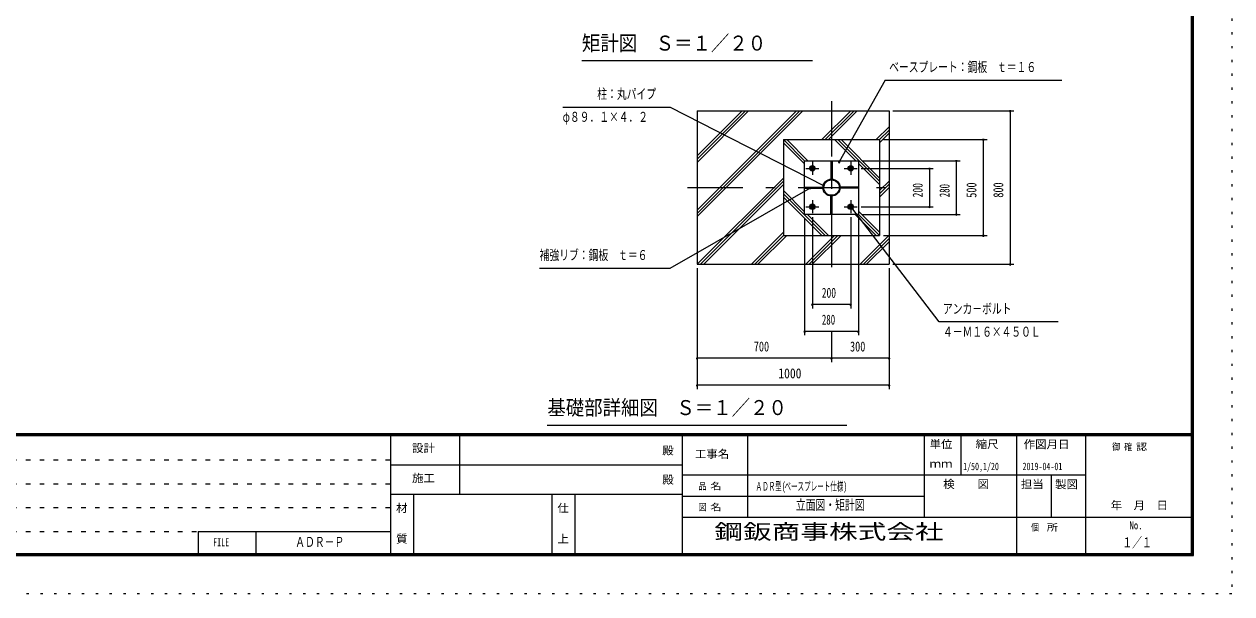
# Model space of a CAD drawing. Units: millimetres, scale not verified, with parts at other scales. Extents: x -25340 to 25345, y -10500 to 10500.
# Drawn here: x 9622 to 25345, y -10500 to -3075 of the extents above; entities that cross this region are included whole.
import ezdxf
from ezdxf.enums import TextEntityAlignment as Align

# ---------------------------------------------------------------- set-up
doc = ezdxf.new("R2010")
doc.units = ezdxf.units.MM
doc.header["$LTSCALE"] = 60
for name, pattern in [('USER1', [3, 1, -2]), ('USER3', [24, 12, -5, 2, -5]), ('USER4', [3, 0.5, -2.5])]:
    doc.linetypes.add(name, pattern=pattern)
doc.layers.add('0-1_0-F', color=7, linetype='Continuous')
doc.layers.add('0-E_2-5DIM', color=7, linetype='Continuous')
for name, color, linetype, lineweight in [('0-6_2-02BOLD', 7, 'Continuous', 18), ('0-8_2-22CENTER', 3, 'USER3', 18), ('0-9_2-42THIN', 4, 'Continuous', 18), ('0-A_2-52DIM', 3, 'Continuous', 18), ('0-B_2-62HATCH', 2, 'Continuous', 18), ('0-C_F-F', 5, 'Continuous', 18), ('0-D_F-E_J_ADD', 5, 'USER4', 18)]:
    doc.layers.add(name, color=color, linetype=linetype, lineweight=lineweight)
doc.styles.add('ＭＳ ゴシック', font='')
doc.styles.get('ＭＳ ゴシック').set_extended_font_data('MS Gothic')

msp = doc.modelspace()

# ---------------------------------------------------------------- linework, layer by layer
at = {"layer": '0-6_2-02BOLD'}
for p, q in [((18383.12, -4205.07), (20883.12, -4205.07)), ((20883.12, -4205.07), (20883.12, -6205.07)), ((19508.12, -4580.07), (19508.12, -5830.07)), ((19783.12, -5555.07), (19783.12, -4855.07)), ((19783.12, -4855.07), (20483.12, -4855.07)), ((20125.62, -4856.19), (20140.62, -4856.19)), ((20140.62, -4856.19), (20140.62, -5093.69)), ((20483.12, -4855.07), (20483.12, -5555.07)), ((19870.85, -4933.82), (19895.4, -4933.82)), ((19895.4, -4933.82), (19907.66, -4955.07)), ((19907.66, -4955.07), (19895.4, -4976.32)), ((20370.85, -4933.82), (20395.39, -4933.82)), ((20395.39, -4933.82), (20407.66, -4955.07)), ((20407.66, -4955.07), (20395.39, -4976.32)), ((20125.62, -5043.69), (20140.62, -5043.69)), ((19784.25, -5197.57), (20021.75, -5197.57)), ((19784.25, -5212.57), (19784.25, -5197.57)), ((19971.75, -5212.57), (19971.75, -5197.57)), ((20140.62, -5316.44), (20125.62, -5316.44)), ((20140.62, -5553.94), (20140.62, -5316.44)), ((20482, -5212.57), (20244.5, -5212.57)), ((20294.5, -5197.57), (20294.5, -5212.57)), ((20482, -5197.57), (20482, -5212.57)), ((19870.85, -5433.82), (19858.59, -5455.07)), ((19858.59, -5455.07), (19870.85, -5476.32)), ((19870.85, -5433.82), (19895.4, -5433.82)), ((19870.85, -5476.32), (19895.4, -5476.32)), ((20140.62, -5366.44), (20125.62, -5366.44)), ((20370.85, -5433.82), (20395.39, -5433.82)), ((20395.39, -5433.82), (20407.66, -5455.07)), ((20407.66, -5455.07), (20395.39, -5476.32)), ((20483.12, -5555.07), (19783.12, -5555.07)), ((19508.12, -5830.07), (20758.12, -5830.07))]:
    msp.add_line(p, q, dxfattribs=at)
for points in [[(18383.12, -4205.07), (18383.12, -6205.07), (20883.12, -6205.07)], [(19508.12, -4580.07), (20758.12, -4580.07), (20758.12, -5830.07)], [(20125.62, -4856.19), (20125.62, -5093.69), (20140.62, -5093.69)], [(19870.85, -4933.82), (19858.59, -4955.07), (19870.85, -4976.32), (19895.4, -4976.32)], [(20370.85, -4933.82), (20358.58, -4955.07), (20370.85, -4976.32), (20395.39, -4976.32)], [(19784.25, -5212.57), (20021.75, -5212.57), (20021.75, -5197.57)], [(20140.62, -5553.94), (20125.62, -5553.94), (20125.62, -5316.44)], [(20482, -5197.57), (20244.5, -5197.57), (20244.5, -5212.57)], [(19895.4, -5433.82), (19907.66, -5455.07), (19895.4, -5476.32)], [(20370.85, -5433.82), (20358.58, -5455.07), (20370.85, -5476.32), (20395.39, -5476.32)]]:
    msp.add_lwpolyline(points, dxfattribs=at)
for centre, radius in [((19883.13, -4955.07), 35), ((19883.13, -4955.07), 26.88), ((19883.13, -4955.07), 20.62), ((19883.13, -4955.07), 15), ((20383.12, -4955.07), 35), ((20383.12, -4955.07), 26.88), ((20383.12, -4955.07), 20.62), ((20383.12, -4955.07), 15), ((20133.12, -5205.07), 111.38), ((20133.12, -5205.07), 100.88), ((19883.13, -5455.07), 35), ((19883.13, -5455.07), 26.88), ((19883.13, -5455.07), 20.62), ((19883.13, -5455.07), 15), ((20383.12, -5455.07), 35), ((20383.12, -5455.07), 26.88), ((20383.12, -5455.07), 20.62), ((20383.12, -5455.07), 15)]:
    msp.add_circle(centre, radius, dxfattribs=at)
at = {"layer": '0-8_2-22CENTER'}
for p, q in [((20133.12, -4080.07), (20133.12, -6330.07)), ((19883.13, -4869.71), (19883.13, -5040.43)), ((20383.12, -4869.71), (20383.12, -5040.43)), ((19797.77, -4955.07), (19968.49, -4955.07)), ((20297.76, -4955.07), (20468.49, -4955.07)), ((18258.12, -5205.07), (21008.12, -5205.07)), ((19797.77, -5455.07), (19968.49, -5455.07)), ((19883.13, -5369.71), (19883.13, -5540.43)), ((20297.76, -5455.07), (20468.49, -5455.07)), ((20383.12, -5369.71), (20383.12, -5540.43))]:
    msp.add_line(p, q, dxfattribs=at)
at = {"layer": '0-9_2-42THIN'}
for centre in [(19883.13, -4955.07), (20383.12, -4955.07), (19883.13, -5455.07), (20383.12, -5455.07)]:
    msp.add_circle(centre, 11.25, dxfattribs=at)
at = {"layer": '0-A_2-52DIM'}
for p, q in [((19883.13, -3555.07), (16883.13, -3555.07)), ((20833.13, -3805.07), (20231.9, -4871.48)), ((20833.13, -3805.07), (23133.13, -3805.07)), ((20933.12, -4205.07), (22508.12, -4205.07)), ((22468.12, -4205.07), (22448.12, -4205.07)), ((22458.12, -4205.07), (22458.12, -6205.07)), ((20808.12, -4580.07), (22158.12, -4580.07)), ((22118.12, -4580.07), (22098.12, -4580.07)), ((22108.12, -4580.07), (22108.12, -5830.07)), ((20241.9, -4871.48), (20221.9, -4871.48)), ((20533.12, -4855.07), (21808.12, -4855.07)), ((21768.12, -4855.07), (21748.12, -4855.07)), ((21758.12, -5555.07), (21758.12, -4855.07)), ((20518.49, -4955.07), (21458.12, -4955.07)), ((21418.12, -4955.07), (21398.12, -4955.07)), ((21408.12, -4955.07), (21408.12, -5455.07)), ((20039.66, -5179.76), (20019.66, -5179.76)), ((18033.12, -6255.07), (19858.21, -5209.02)), ((19868.21, -5209.02), (19848.21, -5209.02)), ((20407.24, -5467.87), (20387.24, -5467.87)), ((20518.49, -5455.07), (21458.12, -5455.07)), ((21418.12, -5455.07), (21398.12, -5455.07)), ((19783.12, -5605.07), (19783.12, -7130.07)), ((19883.13, -5590.43), (19883.13, -6780.07)), ((20383.12, -5590.43), (20383.12, -6780.07)), ((20483.12, -5605.07), (20483.12, -7130.07)), ((20533.12, -5555.07), (21808.12, -5555.07)), ((21768.12, -5555.07), (21748.12, -5555.07)), ((20808.12, -5830.07), (22158.12, -5830.07)), ((22118.12, -5830.07), (22098.12, -5830.07)), ((16333.12, -6255.07), (18033.12, -6255.07)), ((18383.12, -6255.07), (18383.12, -7830.07)), ((20883.12, -6255.07), (20883.12, -7830.07)), ((20933.12, -6205.07), (22508.12, -6205.07)), ((22468.12, -6205.07), (22448.12, -6205.07)), ((19893.13, -6730.07), (19873.13, -6730.07)), ((20383.12, -6730.07), (19883.13, -6730.07)), ((20393.12, -6730.07), (20373.12, -6730.07)), ((19793.12, -7080.07), (19773.12, -7080.07)), ((20483.12, -7080.07), (19783.12, -7080.07)), ((20133.12, -7080.07), (20133.12, -7480.07)), ((20493.12, -7080.07), (20473.12, -7080.07)), ((18393.12, -7430.07), (18373.12, -7430.07)), ((20883.12, -7430.07), (18383.12, -7430.07)), ((20143.12, -7430.07), (20123.12, -7430.07)), ((20893.12, -7430.07), (20873.12, -7430.07)), ((18393.12, -7780.07), (18373.12, -7780.07)), ((20883.12, -7780.07), (18383.12, -7780.07)), ((20893.12, -7780.07), (20873.12, -7780.07)), ((20333.12, -8305.07), (16433.12, -8305.07))]:
    msp.add_line(p, q, dxfattribs=at)
for points in [[(16633.12, -4155.07), (18033.12, -4155.07), (20029.66, -5179.76)], [(23083.12, -6955.07), (21533.13, -6955.07), (20397.24, -5467.87)]]:
    msp.add_lwpolyline(points, dxfattribs=at)
for centre in [(22458.12, -4205.07), (22108.12, -4580.07), (20231.9, -4871.48), (21758.12, -4855.07), (21408.12, -4955.07), (20029.66, -5179.76), (19858.21, -5209.02), (20397.24, -5467.87), (21408.12, -5455.07), (21758.12, -5555.07), (22108.12, -5830.07), (22458.12, -6205.07), (19883.13, -6730.07), (20383.12, -6730.07), (19783.12, -7080.07), (20483.12, -7080.07), (18383.12, -7430.07), (20133.12, -7430.07), (20883.12, -7430.07), (18383.12, -7780.07), (20883.12, -7780.07)]:
    msp.add_arc(centre, 10, 180, 0, dxfattribs=at)
at = {"layer": '0-B_2-62HATCH'}
for p, q in [((18383.12, -5583.28), (19761.34, -4205.07)), ((18383.12, -5540.86), (19718.91, -4205.07)), ((18383.12, -5498.43), (19676.48, -4205.07)), ((18383.12, -4876.18), (19054.23, -4205.07)), ((18383.12, -4833.75), (19011.81, -4205.07)), ((18383.12, -4791.32), (18969.38, -4205.07)), ((20008.59, -4580.07), (20383.59, -4205.07)), ((20051.02, -4580.07), (20426.02, -4205.07)), ((20093.44, -4580.07), (20468.44, -4205.07)), ((20715.7, -4580.07), (20883.12, -4412.64)), ((20758.12, -4580.07), (20883.12, -4455.07)), ((20758.12, -4622.5), (20883.12, -4497.5)), ((19508.12, -4580.07), (19783.12, -4855.07)), ((19508.12, -4622.49), (19783.12, -4897.5)), ((19550.55, -4580.07), (19825.55, -4855.07)), ((20172.8, -4580.07), (20447.8, -4855.07)), ((20215.23, -4580.07), (20758.12, -5122.96)), ((20257.66, -4580.07), (20758.12, -5080.53)), ((20483.12, -4890.39), (20758.12, -5165.39)), ((18383.59, -6205.07), (19508.12, -5080.54)), ((18426.02, -6205.07), (19508.12, -5122.96)), ((18468.44, -6205.07), (19508.12, -5165.39)), ((20758.12, -5244.75), (20883.12, -5119.75)), ((20758.12, -5287.18), (20883.12, -5162.18)), ((19508.12, -5244.75), (19783.12, -5519.75)), ((19508.12, -5287.17), (20051.02, -5830.07)), ((19508.12, -5329.6), (20008.59, -5830.07)), ((20758.12, -5329.6), (20883.12, -5204.6)), ((19818.44, -5555.07), (20093.44, -5830.07)), ((20440.7, -5555.07), (20715.7, -5830.07)), ((20483.12, -5512.64), (20758.12, -5787.64)), ((20483.12, -5555.07), (20758.12, -5830.07)), ((19090.7, -6205.07), (19508.12, -5787.64)), ((19133.13, -6205.07), (19508.13, -5830.07)), ((19175.55, -6205.07), (19550.55, -5830.07)), ((19797.8, -6205.07), (20172.8, -5830.07)), ((19840.23, -6205.07), (20215.23, -5830.07)), ((19882.66, -6205.07), (20257.66, -5830.07)), ((20504.91, -6205.07), (20883.12, -5826.86)), ((20547.34, -6205.07), (20883.12, -5869.28)), ((20589.77, -6205.07), (20883.12, -5911.71))]:
    msp.add_line(p, q, dxfattribs=at)
at = {"layer": '0-C_F-F'}
for p, q in [((24822.04, -9977.5), (24822.04, 10077.5)), ((24824.53, -9980), (24824.53, 10080)), ((24827.04, -9982.5), (24827.04, 10082.5)), ((24832.04, -9987.5), (24832.04, 10087.5)), ((24837.03, -9992.5), (24837.03, 10092.5)), ((24842.03, -9997.5), (24842.03, 10097.5)), ((24844.54, -10000), (24844.54, 10100)), ((24819.53, -8415), (-3830.46, -8415)), ((24819.53, -8417.5), (-3830.46, -8417.5)), ((24819.53, -8420), (-3830.46, -8420)), ((24819.53, -8422.5), (-3830.46, -8422.5)), ((24819.53, -8425), (-3830.46, -8425)), ((24819.53, -8427.5), (-3830.46, -8427.5)), ((24819.53, -8430), (-3830.46, -8430)), ((24819.53, -8432.5), (-3830.46, -8432.5)), ((24819.53, -8435), (-3830.46, -8435)), ((24819.53, -8437.5), (-3830.46, -8437.5)), ((24819.53, -8440), (-3830.46, -8440)), ((14394.54, -10000), (14394.54, -8440)), ((15294.54, -9200), (15294.54, -8440)), ((18194.54, -10000), (18194.54, -8440)), ((19044.54, -9500), (19044.54, -8440)), ((21344.54, -9500), (21344.54, -8440)), ((21819.54, -8950), (21819.54, -8440)), ((22544.54, -10000), (22544.54, -8440)), ((23444.54, -10000), (23444.54, -8440)), ((14394.54, -8820), (18194.54, -8820)), ((18194.54, -8950), (23444.54, -8950)), ((22994.54, -9500), (22994.54, -8950)), ((14394.54, -9200), (18194.54, -9200)), ((14694.54, -10000), (14694.54, -9200)), ((16494.54, -10000), (16494.54, -9200)), ((16794.54, -10000), (16794.54, -9200)), ((18194.54, -9225), (21344.54, -9225)), ((18194.54, -9500), (24844.54, -9500)), ((11886.54, -9688), (14394.54, -9688)), ((11886.54, -9688), (11886.54, -10000)), ((12636.54, -9688), (12636.54, -10000)), ((-3855.46, -10000), (24844.54, -10000)), ((-3852.96, -9997.5), (24842.03, -9997.5)), ((-3847.96, -9992.5), (24837.03, -9992.5)), ((-3842.96, -9987.5), (24832.04, -9987.5)), ((-3837.96, -9982.5), (24827.04, -9982.5)), ((-3835.46, -9980), (24824.53, -9980)), ((-3832.96, -9977.5), (24822.04, -9977.5))]:
    msp.add_line(p, q, dxfattribs=at)
at = {"layer": '0-C_F-F', "color": 6, "linetype": 'USER1'}
for p, q in [((-3855.46, -8752), (14394.54, -8752)), ((-3855.46, -9064), (14394.54, -9064)), ((-3855.46, -9376), (14394.54, -9376)), ((-3855.46, -9688), (11886.54, -9688))]:
    msp.add_line(p, q, dxfattribs=at)
at = {"layer": '0-C_F-F'}
for points in [[(-3850.46, 10095), (-3850.46, -9995), (24839.53, -9995), (24839.53, 10095)], [(-3845.46, 10090), (-3845.46, -9990), (24834.54, -9990), (24834.54, 10090)], [(-3840.46, 10085), (-3840.46, -9985), (24829.53, -9985), (24829.53, 10085)], [(-3830.46, 10075), (-3830.46, -9975), (24819.53, -9975), (24819.53, 10075)]]:
    msp.add_lwpolyline(points, dxfattribs=at)
at = {"layer": '0-D_F-E_J_ADD'}
for p, q in [((25344.54, 10500), (25344.54, -10500)), ((25344.54, -10500), (-4355.46, -10500))]:
    msp.add_line(p, q, dxfattribs=at)

# ---------------------------------------------------------------- texts
at = {"layer": '0-1_0-F', "style": 'ＭＳ ゴシック'}
for s, height, width, p in [('1/50,1/20', 97.68, 0.65, (21845.72, -8916.7)), ('2019-04-01', 97.68, 0.65, (22619.53, -8916.7)), ('ＡＤＲ型(', 110.7, 0.55, (19144.54, -9187.5)), ('ベースプレート仕様)', 110.7, 0.55, (19520.31, -9187.5)), ('立面図・矩計図', 130.2, 0.7, (19669.54, -9444.74)), ('１／１', 130.2, 0.7, (23919.53, -9934.49)), ('ＡＤＲ－Ｐ', 130.2, 0.7, (13151.13, -9926.24))]:
    msp.add_text(s, height=height, dxfattribs=dict(at, width=width)).set_placement(p, align=Align.BOTTOM_LEFT)
at = {"layer": '0-A_2-52DIM', "color": 7, "style": 'ＭＳ ゴシック'}
for s, height, width, p in [('矩計図\u3000Ｓ＝１／２０', 195.4, 0.9, (16883.13, -3478.42)), ('ベースプレート：鋼板\u3000ｔ＝１６', 130.2, 0.7, (20883.13, -3737.31)), ('柱：丸パイプ', 130.2, 0.7, (17083.12, -4087.3)), ('φ８９．１×４．２', 130.2, 0.7, (16633.12, -4387.31)), ('補強リブ：鋼板\u3000ｔ＝６', 130.2, 0.7, (16333.12, -6187.3)), ('200', 130.2, 0.7, (20005.86, -6680.07)), ('アンカ－ボルト', 130.2, 0.7, (21583.12, -6887.3)), ('280', 130.2, 0.65, (20007.18, -7030.07)), ('４－Ｍ１６×４５０Ｌ', 130.2, 0.7, (21583.12, -7187.3)), ('700', 130.2, 0.75, (19121.12, -7380.07)), ('300', 130.2, 0.75, (20374.02, -7380.07)), ('1000', 130.2, 0.85, (19440.32, -7730.07)), ('基礎部詳細図\u3000Ｓ＝１／２０', 195.4, 0.9, (16433.12, -8228.42))]:
    msp.add_text(s, height=height, dxfattribs=dict(at, width=width)).set_placement(p, align=Align.BOTTOM_LEFT)
for s, width, p in [('200', 0.7, (21358.12, -5332.33)), ('280', 0.65, (21708.12, -5331.01)), ('500', 0.75, (22058.12, -5337.51)), ('800', 0.75, (22408.12, -5336.47))]:
    msp.add_text(s, height=130.2, rotation=90, dxfattribs=dict(at, width=width)).set_placement(p, align=Align.BOTTOM_LEFT)
at = {"layer": '0-C_F-F', "color": 7, "style": 'ＭＳ ゴシック'}
for s, height, width, p in [('単位', 104.2, 1.05, (21409.54, -8633.29)), ('縮尺', 104.2, 1.05, (22009.54, -8633.29)), ('作図月日', 104.2, 1.05, (22633.43, -8634.31)), ('設計', 104.2, 1.05, (14672.04, -8683.83)), ('殿', 104.2, 1.05, (17929.54, -8715.79)), ('工事名', 104.2, 1.05, (18354.54, -8760.79)), ('御 ', 88.56, 0.85, (23787.29, -8654.43)), ('確 ', 88.56, 0.85, (23941.68, -8654.43)), ('認', 88.56, 1.2, (24096.06, -8654.43)), ('ｍｍ', 104.2, 1.05, (21409.54, -8888.29)), ('施工', 104.2, 1.05, (14672.04, -9075.79)), ('殿', 104.2, 1.05, (17929.54, -9095.79)), ('品 ', 88.56, 0.85, (18400.79, -9167.5)), ('名', 88.56, 1.2, (18555.17, -9167.5)), ('検\u3000\u3000図', 104.2, 1.05, (21587.04, -9153.29)), ('担当', 104.2, 1.05, (22597.04, -9153.29)), ('製図', 104.2, 1.05, (23043.02, -9155.74)), ('材', 104.2, 1.05, (14464.54, -9465.79)), ('仕', 104.2, 1.05, (16564.54, -9465.79)), ('図 ', 88.56, 0.85, (18400.79, -9442.5)), ('名', 88.56, 1.2, (18555.17, -9442.5)), ('\u3000年\u3000月\u3000日', 104.2, 1.05, (23618.28, -9430.22)), ('個  ', 88.56, 0.85, (22729.54, -9705)), ('所', 88.56, 1.2, (22935.39, -9705)), ('No.', 104.2, 0.8, (24012.04, -9690.79)), ('質', 104.2, 1.05, (14464.54, -9865.79)), ('上', 104.2, 1.05, (16564.54, -9865.79)), ('FILE', 104.2, 0.7, (12082.79, -9909.79))]:
    msp.add_text(s, height=height, dxfattribs=dict(at, width=width)).set_placement(p, align=Align.BOTTOM_LEFT)
at = {"layer": '0-E_2-5DIM', "style": 'ＭＳ ゴシック', "width": 1.4}
msp.add_text('鋼鈑商事株式会社', height=195.4, dxfattribs=at).set_placement((18607.75, -9845.37), align=Align.BOTTOM_LEFT)

doc.saveas('drawing.dxf')
